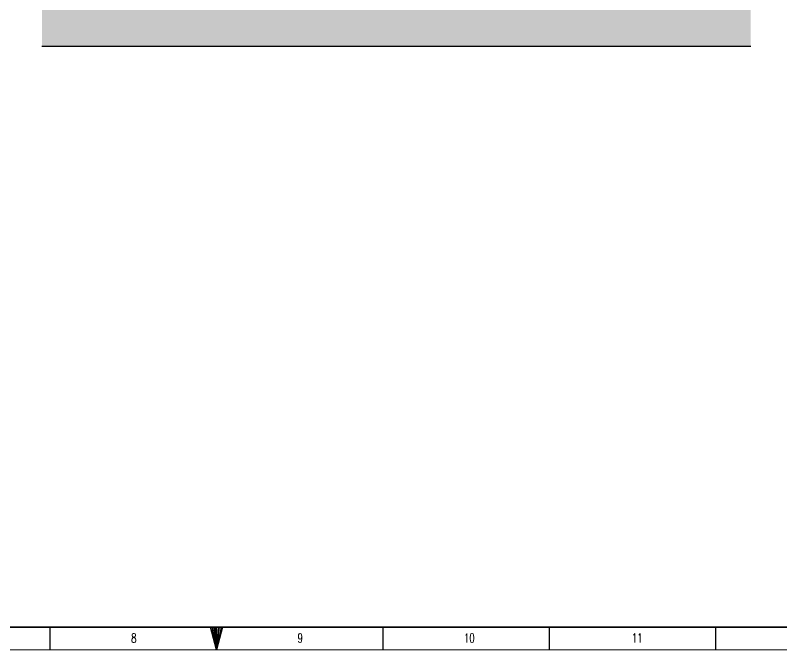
# Model space of a CAD drawing. Header units: inches. Extents: x 1083 to 6056, y 633 to 1543.
# Drawn here: x 3513.2 to 3883.5, y 633.5 to 939.8 of the extents above; entities that cross this region are included whole.
import ezdxf

# ---------------------------------------------------------------- set-up
doc = ezdxf.new("R2010")
doc.units = ezdxf.units.IN
doc.header["$MEASUREMENT"] = 0
doc.layers.add('COLLMN', color=1, linetype='Continuous', lineweight=25)
doc.layers.add('HACTH', color=8, linetype='Continuous', lineweight=9)
doc.styles.add('TEG BORDER', font='txt_qlt.shx', dxfattribs={"width": 0.7, "bigfont": 'hztxt.shx'})

# ---------------------------------------------------------------- blocks, each defined once
blk = doc.blocks.new('252 BORDER A2')
at = {"linetype": 'Continuous'}
blk.add_line((5, 5), (489, 5), dxfattribs=at)
for p, q in [((259.88, 0), (259.88, 5)), ((297, 0), (297, 5)), ((334.12, 0), (334.12, 5)), ((371.25, 0), (371.25, 5)), ((408.37, 0), (408.37, 5))]:
    blk.add_line(p, q)
at = {"color": 5, "lineweight": 15}
blk.add_lwpolyline([(0, 420), (594, 420), (594, 0), (0, 0)], close=True, dxfattribs=at)
blk.add_lwpolyline([(5, 415), (589, 415), (589, 5), (5, 5)], close=True)
blk.add_lwpolyline([(297, 0), (295.66, 5), (298.34, 5), (297, 0), (296, 5), (296.33, 5), (297, 0), (296.67, 5), (297.33, 5), (297, 0), (297.67, 5), (298, 5), (297, 0)])
at = {"char_height": 2, "width": 2, "attachment_point": 7, "style": 'TEG BORDER'}
for s, insert in [('8', (277.92, 1.59)), ('9', (315.05, 1.59)), ('\\pi2.2204e-016;10', (352.17, 1.59)), ('\\pi0.3;11', (389.3, 1.59))]:
    blk.add_mtext(s, dxfattribs=dict(at, insert=insert))

msp = doc.modelspace()

# ---------------------------------------------------------------- hatches: boundary and pattern name
at = {"layer": 'HACTH'}
h = msp.add_hatch(dxfattribs=at)
h.set_pattern_fill('CHAU-01', color=256, scale=1.12, pattern_type=2)
h.set_pattern_definition([(50, (2060.499, -1848.4495), (8.033314, -0.702824), [0.84, -9.24]), (355, (2060.499, -1848.4495), (-1.554015, 8.424552), [0.672, -7.392]), (100.4514, (2061.168, -1848.508), (6.479305, 7.721723), [0.71389, -7.852792]), (46.1842, (2060.499, -1846.21), (11.9531, -1.853813), [1.26, -13.86]), (96.6356, (2061.495, -1846.364), (10.468222, 10.91012), [1.070835, -11.779186]), (351.1842, (2060.499, -1846.21), (10.468214, 10.91013), [1.008, -11.088]), (21, (2061.619, -1846.7695), (6.685359, -4.509332), [0.84, -9.24]), (326, (2061.619, -1846.7695), (2.725132, 8.12168), [0.672, -7.392]), (71.4514, (2062.176, -1847.145), (9.410493, 3.612342), [0.71389, -7.852792]), (37.5, (2060.499, -1848.4495), (0.1361904, 3.7284112), [0, -7.3024, 0, -7.504, 0, -7.42]), (7.5, (2060.499, -1848.4495), (2.946379, 4.417411), [0, -4.2784, 0, -7.1344, 0, -2.828]), (327.5, (2058.0013, -1848.4495), (5.9788113, -0.2526146), [0, -2.8, 0, -8.736, 0, -11.592]), (317.5, (2056.8813, -1848.4495), (6.531685, 1.121176), [0, -3.64, 0, -5.8016, 0, -8.232]), (45, (2060.499, -1848.4495), (-3.365828, 3.365828), []), (45, (2060.499, -1847.0775), (-3.365828, 3.365828), [])])
h.paths.add_polyline_path([(3868.53, 924.69), (3868.53, 942.89), (3526.05, 942.89), (3526.05, 924.69)])

# ---------------------------------------------------------------- linework, layer by layer
at = {"layer": 'COLLMN'}
msp.add_line((3868.53, 924.69), (3526.05, 924.69), dxfattribs=at)

# ---------------------------------------------------------------- block references
at = {"xscale": 2.166, "yscale": 2.166, "zscale": 2.166}
msp.add_blockref('252 BORDER A2', (2967.15, 633.47), dxfattribs=at)

doc.saveas('drawing.dxf')
